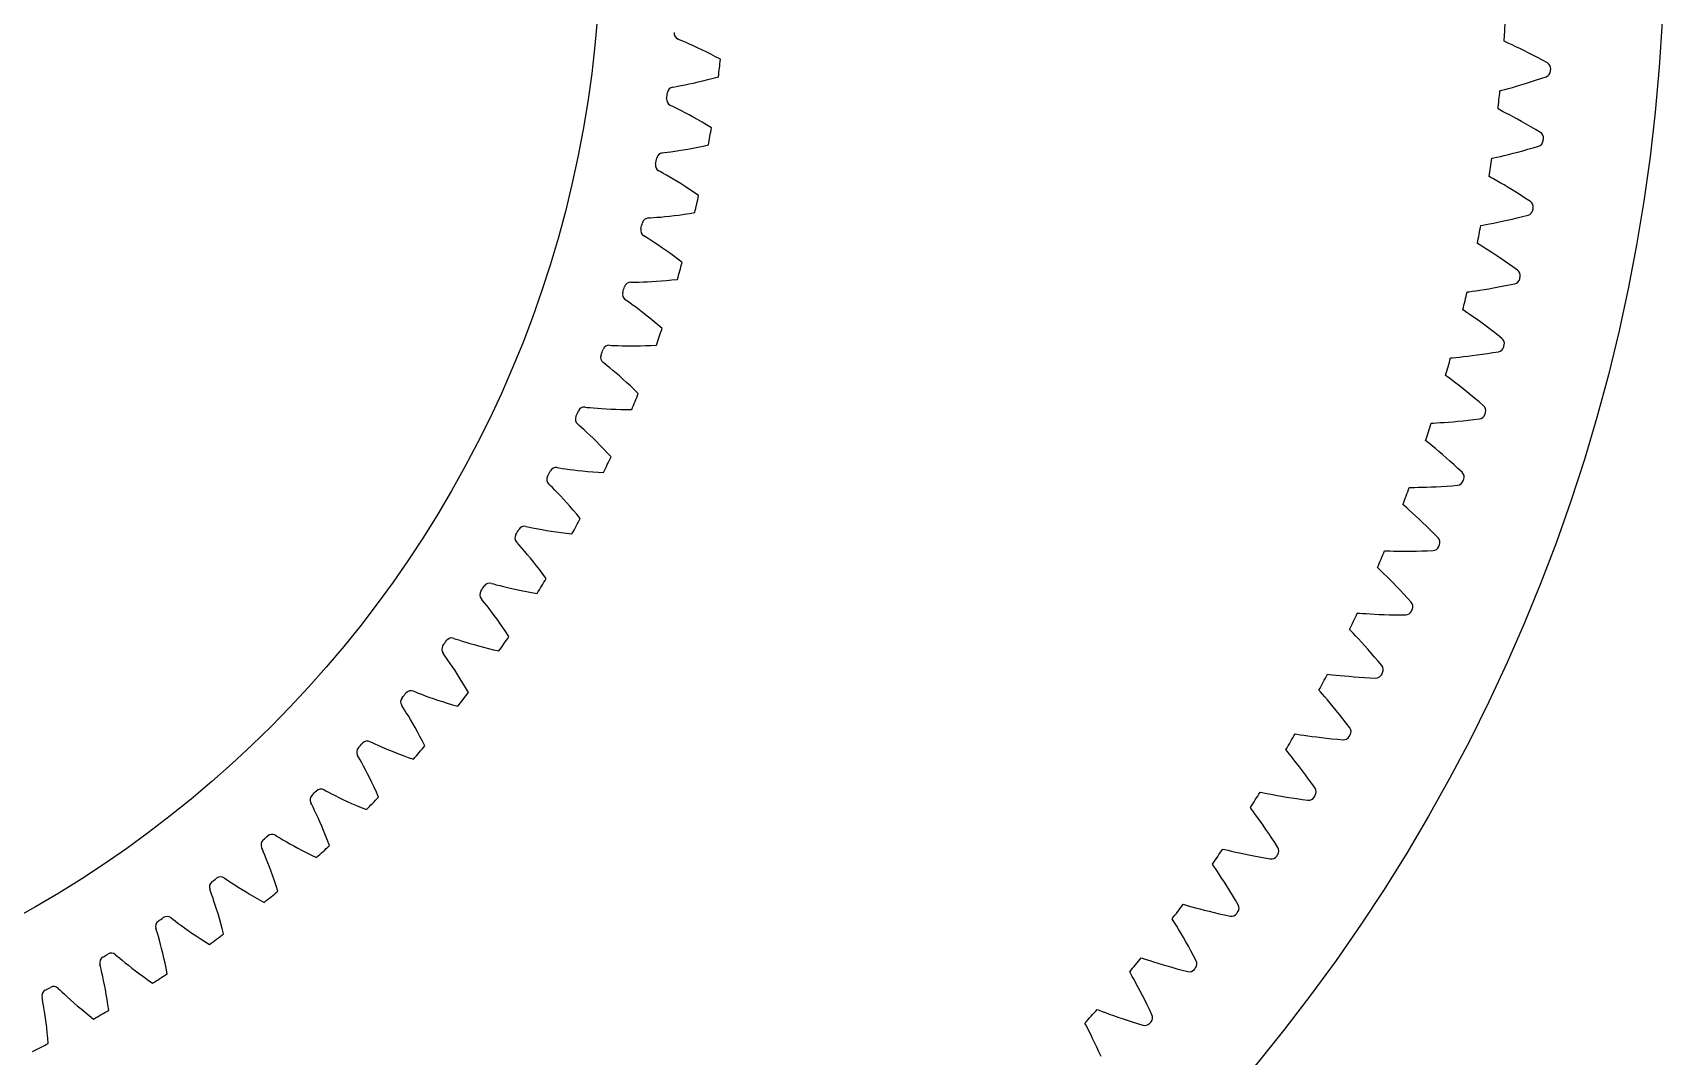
# Model space of a CAD drawing. Header units: millimetres. Extents: x -82 to 82, y -82 to 82.
# Drawn here: x 6.8 to 82.4, y -52.2 to -4.7 of the extents above; entities that cross this region are included whole.
import ezdxf

# ---------------------------------------------------------------- set-up
doc = ezdxf.new("R2010")
doc.units = ezdxf.units.MM

msp = doc.modelspace()

# ---------------------------------------------------------------- linework, layer by layer
at = {"layer": 'journal'}
msp.add_circle((-19, 0), 52.15, dxfattribs=at)
at = {"layer": 'outer'}
msp.add_circle((0, 0), 82.428227, dxfattribs=at)
at = {"layer": 'output_ring'}
for p, q in [((75.091397, -5.183067), (75.002131, -5.142576)), ((75.221854, -5.242962), (75.091397, -5.183067)), ((75.374195, -5.313979), (75.221854, -5.242962)), ((75.542687, -5.393862), (75.374195, -5.313979)), ((75.72425, -5.481504), (75.542687, -5.393862)), ((75.916905, -5.576256), (75.72425, -5.481504)), ((76.119251, -5.677708), (75.916905, -5.576256)), ((76.33023, -5.785583), (76.119251, -5.677708)), ((76.549011, -5.89969), (76.33023, -5.785583)), ((76.774918, -6.019894), (76.549011, -5.89969)), ((77.007437, -6.145461), (76.774918, -6.019894)), ((76.703695, -6.868065), (76.953898, -6.783033)), ((74.809425, -7.437452), (74.904194, -7.412414)), ((74.904194, -7.412414), (75.042812, -7.375114)), ((75.042812, -7.375114), (75.204863, -7.330498)), ((75.204863, -7.330498), (75.384317, -7.279832)), ((75.384317, -7.279832), (75.577954, -7.223697)), ((75.577954, -7.223697), (75.783713, -7.162401)), ((75.783713, -7.162401), (76.000144, -7.096115)), ((76.000144, -7.096115), (76.226159, -7.024935)), ((76.226159, -7.024935), (76.460906, -6.948912)), ((76.460906, -6.948912), (76.703695, -6.868065)), ((74.808485, -8.323022), (74.720993, -8.278828)), ((74.936319, -8.388328), (74.808485, -8.323022)), ((75.085552, -8.465661), (74.936319, -8.388328)), ((75.250551, -8.55253), (75.085552, -8.465661)), ((75.428285, -8.647698), (75.250551, -8.55253)), ((75.616804, -8.750435), (75.428285, -8.647698)), ((75.814723, -8.860271), (75.616804, -8.750435)), ((76.021, -8.976886), (75.814723, -8.860271)), ((76.234811, -9.100054), (76.021, -8.976886)), ((76.455486, -9.229613), (76.234811, -9.100054)), ((76.682543, -9.364807), (76.455486, -9.229613)), ((74.432357, -10.563622), (74.52809, -10.542574)), ((74.52809, -10.542574), (74.668149, -10.511112)), ((74.668149, -10.511112), (74.831926, -10.473321)), ((74.831926, -10.473321), (75.013345, -10.430214)), ((75.013345, -10.430214), (75.209162, -10.382237)), ((75.209162, -10.382237), (75.417308, -10.329611)), ((75.417308, -10.329611), (75.636324, -10.272446)), ((75.636324, -10.272446), (75.865122, -10.210793)), ((75.865122, -10.210793), (76.102846, -10.144667)), ((76.102846, -10.144667), (76.348808, -10.074058)), ((76.348808, -10.074058), (76.602353, -9.999578)), ((74.394333, -11.448376), (74.308769, -11.400557)), ((74.519321, -11.518977), (74.394333, -11.448376)), ((74.665185, -11.602492), (74.519321, -11.518977)), ((74.826401, -11.696194), (74.665185, -11.602492)), ((74.999994, -11.798721), (74.826401, -11.696194)), ((75.184045, -11.909262), (74.999994, -11.798721)), ((75.377191, -12.02729), (75.184045, -11.909262)), ((75.578404, -12.152441), (75.377191, -12.02729)), ((75.78687, -12.284455), (75.578404, -12.152441)), ((76.001926, -12.423141), (75.78687, -12.284455)), ((76.223122, -12.567724), (76.001926, -12.423141)), ((74.162493, -13.628669), (74.327709, -13.59777)), ((74.327709, -13.59777), (74.510773, -13.562298)), ((74.510773, -13.562298), (74.708428, -13.522563)), ((74.708428, -13.522563), (74.918595, -13.478699)), ((74.918595, -13.478699), (75.139813, -13.430756)), ((75.139813, -13.430756), (75.370991, -13.378738)), ((75.370991, -13.378738), (75.611276, -13.322625)), ((75.611276, -13.322625), (75.859979, -13.262378)), ((75.859979, -13.262378), (76.116421, -13.19858)), ((73.924708, -13.671259), (74.021239, -13.654239)), ((74.021239, -13.654239), (74.162493, -13.628669)), ((73.849669, -14.553645), (73.766182, -14.502285)), ((73.97159, -14.629418), (73.849669, -14.553645)), ((74.113829, -14.718968), (73.97159, -14.629418)), ((74.27098, -14.819339), (74.113829, -14.718968)), ((74.440127, -14.929045), (74.27098, -14.819339)), ((74.619388, -15.047197), (74.440127, -14.929045)), ((74.807422, -15.173209), (74.619388, -15.047197)), ((75.003217, -15.306676), (74.807422, -15.173209)), ((75.205972, -15.447304), (75.003217, -15.306676)), ((75.415032, -15.594874), (75.205972, -15.447304)), ((75.62998, -15.748593), (75.415032, -15.594874)), ((74.07663, -16.639166), (74.288449, -16.604141)), ((74.288449, -16.604141), (74.511481, -16.565503)), ((74.511481, -16.565503), (74.744635, -16.523212)), ((74.744635, -16.523212), (74.987059, -16.47721)), ((74.987059, -16.47721), (75.238067, -16.427431)), ((75.238067, -16.427431), (75.496954, -16.374428)), ((73.287371, -16.754912), (73.38453, -16.74195)), ((73.38453, -16.74195), (73.52673, -16.722317)), ((73.52673, -16.722317), (73.693095, -16.698363)), ((73.693095, -16.698363), (73.877485, -16.670589)), ((73.877485, -16.670589), (74.07663, -16.639166)), ((73.175447, -17.633382), (73.094183, -17.578571)), ((73.294088, -17.714195), (73.175447, -17.633382)), ((73.432452, -17.809622), (73.294088, -17.714195)), ((73.585262, -17.916486), (73.432452, -17.809622)), ((73.749667, -18.033179), (73.585262, -17.916486)), ((73.923822, -18.158734), (73.749667, -18.033179)), ((74.106415, -18.29251), (73.923822, -18.158734)), ((74.29645, -18.434058), (74.106415, -18.29251)), ((74.493138, -18.583053), (74.29645, -18.434058)), ((74.695835, -18.739248), (74.493138, -18.583053)), ((74.904157, -18.901834), (74.695835, -18.739248)), ((73.75243, -19.67119), (73.987151, -19.638699)), ((73.987151, -19.638699), (74.231288, -19.602889)), ((74.231288, -19.602889), (74.484161, -19.563664)), ((74.484161, -19.563664), (74.745041, -19.521549)), ((72.521462, -19.809172), (72.619079, -19.80029)), ((72.619079, -19.80029), (72.761977, -19.786629)), ((72.761977, -19.786629), (72.929199, -19.769663)), ((72.929199, -19.769663), (73.11459, -19.749634)), ((73.11459, -19.749634), (73.314876, -19.726578)), ((73.314876, -19.726578), (73.527976, -19.700453)), ((73.527976, -19.700453), (73.75243, -19.67119)), ((72.37285, -20.682184), (72.293953, -20.624018)), ((72.488003, -20.767894), (72.37285, -20.682184)), ((72.622249, -20.869032), (72.488003, -20.767894)), ((72.770451, -20.982201), (72.622249, -20.869032)), ((72.929825, -21.105677), (72.770451, -20.982201)), ((73.09857, -21.238414), (72.929825, -21.105677)), ((73.275401, -21.379719), (73.09857, -21.238414)), ((73.459341, -21.529101), (73.275401, -21.379719)), ((73.649617, -21.686201), (73.459341, -21.529101)), ((73.845595, -21.850748), (73.649617, -21.686201)), ((74.046926, -22.021915), (73.845595, -21.850748)), ((73.345291, -22.694178), (73.599584, -22.665576)), ((73.599584, -22.665576), (73.861999, -22.634423)), ((71.628327, -22.82868), (71.72623, -22.823893)), ((71.72623, -22.823893), (71.869574, -22.816228)), ((71.869574, -22.816228), (72.03736, -22.806279)), ((72.03736, -22.806279), (72.223427, -22.794031)), ((72.223427, -22.794031), (72.424503, -22.779382)), ((72.424503, -22.779382), (72.63851, -22.762205)), ((72.63851, -22.762205), (72.863993, -22.742366)), ((72.863993, -22.742366), (73.099868, -22.719733)), ((73.099868, -22.719733), (73.345291, -22.694178)), ((71.443287, -23.694703), (71.366895, -23.633284)), ((71.554749, -23.78516), (71.443287, -23.694703)), ((71.684643, -23.89183), (71.554749, -23.78516)), ((71.827975, -24.011106), (71.684643, -23.89183)), ((71.982039, -24.141147), (71.827975, -24.011106)), ((72.145078, -24.280834), (71.982039, -24.141147)), ((72.315836, -24.42942), (72.145078, -24.280834)), ((72.49336, -24.586374), (72.315836, -24.42942)), ((72.67689, -24.751305), (72.49336, -24.586374)), ((72.865806, -24.923914), (72.67689, -24.751305)), ((73.059792, -25.103361), (72.865806, -24.923914)), ((70.609531, -25.808138), (70.707548, -25.807455)), ((70.707548, -25.807455), (70.851088, -25.8058)), ((70.851088, -25.8058), (71.019143, -25.802886)), ((71.019143, -25.802886), (71.20556, -25.79844)), ((71.20556, -25.79844), (71.407073, -25.792224)), ((71.407073, -25.792224), (71.621612, -25.784024)), ((71.621612, -25.784024), (71.847728, -25.773644)), ((71.847728, -25.773644), (72.084343, -25.760909)), ((72.084343, -25.760909), (72.330621, -25.745653)), ((72.330621, -25.745653), (72.585889, -25.727726)), ((72.585889, -25.727726), (72.849378, -25.707588)), ((70.388387, -26.665653), (70.314635, -26.601089)), ((70.495965, -26.760698), (70.388387, -26.665653)), ((70.621277, -26.872715), (70.495965, -26.760698)), ((70.759489, -26.997888), (70.621277, -26.872715)), ((70.907972, -27.134266), (70.759489, -26.997888)), ((71.065018, -27.280658), (70.907972, -27.134266)), ((71.229405, -27.436264), (71.065018, -27.280658)), ((71.4002, -27.600515), (71.229405, -27.436264)), ((71.576663, -27.772986), (71.4002, -27.600515)), ((71.758185, -27.953354), (71.576663, -27.772986)), ((71.944487, -28.140768), (71.758185, -27.953354)), ((69.466861, -28.74232), (69.564822, -28.745742)), ((69.564822, -28.745742), (69.708305, -28.750099)), ((69.708305, -28.750099), (69.876335, -28.754225)), ((69.876335, -28.754225), (70.062774, -28.75759)), ((70.062774, -28.75759), (70.264371, -28.759818)), ((70.264371, -28.759818), (70.479064, -28.760609)), ((70.479064, -28.760609), (70.705417, -28.759707)), ((70.705417, -28.759707), (70.942358, -28.756891)), ((70.942358, -28.756891), (71.189059, -28.751962)), ((71.189059, -28.751962), (71.444853, -28.74474)), ((71.444853, -28.74474), (71.708955, -28.735654)), ((69.210003, -29.589822), (69.139019, -29.522227)), ((69.313506, -29.689289), (69.210003, -29.589822)), ((69.434018, -29.806455), (69.313506, -29.689289)), ((69.566867, -29.937306), (69.434018, -29.806455)), ((69.709509, -30.079783), (69.566867, -29.937306)), ((69.860287, -30.232623), (69.709509, -30.079783)), ((70.018013, -30.394976), (69.860287, -30.232623)), ((70.18178, -30.566234), (70.018013, -30.394976)), ((70.350866, -30.745944), (70.18178, -30.566234)), ((70.524676, -30.933755), (70.350866, -30.745944)), ((70.702966, -31.128806), (70.524676, -30.933755)), ((68.202324, -31.626079), (68.300055, -31.6336)), ((68.300055, -31.6336), (68.44323, -31.643962)), ((68.44323, -31.643962), (68.610939, -31.65512)), ((68.610939, -31.65512), (68.797074, -31.666289)), ((68.797074, -31.666289), (68.998401, -31.676957)), ((68.998401, -31.676957), (69.212873, -31.686737)), ((69.212873, -31.686737), (69.439065, -31.695315)), ((69.439065, -31.695315), (69.675916, -31.702424)), ((69.675916, -31.702424), (69.922607, -31.70783)), ((69.922607, -31.70783), (70.178479, -31.711326)), ((70.178479, -31.711326), (70.44273, -31.713307)), ((67.910201, -32.462081), (67.84211, -32.391572)), ((68.009448, -32.565795), (67.910201, -32.462081)), ((68.124948, -32.687904), (68.009448, -32.565795)), ((68.252201, -32.824204), (68.124948, -32.687904)), ((68.388751, -32.972529), (68.252201, -32.824204)), ((68.532997, -33.131549), (68.388751, -32.972529)), ((68.683786, -33.300364), (68.532997, -33.131549)), ((68.840238, -33.478331), (68.683786, -33.300364)), ((69.00165, -33.664963), (68.840238, -33.478331)), ((69.167443, -33.859888), (69.00165, -33.664963)), ((69.337409, -34.062234), (69.167443, -33.859888)), ((66.818136, -34.454354), (66.915466, -34.465961)), ((66.915466, -34.465961), (67.058082, -34.482309)), ((67.058082, -34.482309), (67.225177, -34.500481)), ((67.225177, -34.500481), (67.410681, -34.519435)), ((67.410681, -34.519435), (67.611384, -34.538524)), ((67.611384, -34.538524), (67.825259, -34.557277)), ((67.825259, -34.557277), (68.050893, -34.575319)), ((68.050893, -34.575319), (68.287239, -34.59234)), ((68.287239, -34.59234), (68.533487, -34.608072)), ((68.533487, -34.608072), (68.788988, -34.622279)), ((68.788988, -34.622279), (69.052924, -34.635324)), ((66.491261, -35.277391), (66.426182, -35.204092)), ((66.586078, -35.385169), (66.491261, -35.277391)), ((66.696363, -35.512008), (66.586078, -35.385169)), ((66.817797, -35.653517), (66.696363, -35.512008)), ((66.948016, -35.80743), (66.817797, -35.653517)), ((67.085476, -35.972351), (66.948016, -35.80743)), ((67.229064, -36.147333), (67.085476, -35.972351)), ((67.377926, -36.331694), (67.229064, -36.147333)), ((67.531382, -36.524922), (67.377926, -36.331694)), ((67.688866, -36.726619), (67.531382, -36.524922)), ((67.85021, -36.935904), (67.688866, -36.726619)), ((65.316726, -37.222185), (65.413486, -37.237858)), ((65.413486, -37.237858), (65.555291, -37.260164)), ((65.555291, -37.260164), (65.721479, -37.285317)), ((65.721479, -37.285317), (65.906026, -37.312022)), ((65.906026, -37.312022), (66.105754, -37.339499)), ((66.105754, -37.339499), (66.318656, -37.367192)), ((66.318656, -37.367192), (66.543336, -37.394667)), ((66.543336, -37.394667), (66.778762, -37.421569)), ((66.778762, -37.421569), (67.024136, -37.447599)), ((67.024136, -37.447599), (67.278818, -37.472493)), ((67.278818, -37.472493), (67.541976, -37.49658)), ((64.955674, -38.030811), (64.893721, -37.954852)), ((65.045894, -38.142466), (64.955674, -38.030811)), ((65.150771, -38.273812), (65.045894, -38.142466)), ((65.266172, -38.420282), (65.150771, -38.273812)), ((65.389832, -38.579513), (65.266172, -38.420282)), ((65.520265, -38.750045), (65.389832, -38.579513)), ((65.656399, -38.930886), (65.520265, -38.750045)), ((65.797411, -39.12132), (65.656399, -38.930886)), ((65.94264, -39.320805), (65.797411, -39.12132)), ((63.700729, -39.924715), (63.796747, -39.944426)), ((63.796747, -39.944426), (63.937494, -39.972651)), ((63.937494, -39.972651), (64.102483, -40.004741)), ((64.102483, -40.004741), (64.28575, -40.039151)), ((64.28575, -40.039151), (64.484152, -40.074968)), ((66.09154, -39.528919), (65.94264, -39.320805)), ((66.243978, -39.744777), (66.09154, -39.528919)), ((63.306131, -40.717513), (63.247414, -40.639026)), ((63.391597, -40.832848), (63.306131, -40.717513)), ((64.484152, -40.074968), (64.695708, -40.111551)), ((64.695708, -40.111551), (64.91904, -40.148411)), ((64.91904, -40.148411), (65.153133, -40.185149)), ((65.153133, -40.185149), (65.397201, -40.221431)), ((65.397201, -40.221431), (65.650618, -40.256968)), ((65.650618, -40.256968), (65.912536, -40.292053)), ((63.490882, -40.96847), (63.391597, -40.832848)), ((63.600048, -41.119644), (63.490882, -40.96847)), ((63.716932, -41.283914), (63.600048, -41.119644)), ((63.840109, -41.459759), (63.716932, -41.283914)), ((63.968551, -41.646142), (63.840109, -41.459759)), ((64.101465, -41.842314), (63.968551, -41.646142)), ((64.238213, -42.047705), (64.101465, -41.842314)), ((64.378267, -42.261872), (64.238213, -42.047705)), ((64.521533, -42.483924), (64.378267, -42.261872)), ((61.972979, -42.557204), (62.068088, -42.580919)), ((62.068088, -42.580919), (62.207529, -42.615012)), ((62.207529, -42.615012), (62.37103, -42.653983)), ((62.37103, -42.653983), (62.552695, -42.696038)), ((62.552695, -42.696038), (62.749423, -42.740131)), ((62.749423, -42.740131), (62.959261, -42.785542)), ((62.959261, -42.785542), (63.180854, -42.831721)), ((63.180854, -42.831721), (63.413204, -42.87823)), ((63.413204, -42.87823), (63.655538, -42.9247)), ((63.655538, -42.9247), (63.907245, -42.970818)), ((63.907245, -42.970818), (64.167464, -43.016841)), ((61.545529, -43.332783), (61.490149, -43.251906)), ((61.626089, -43.451595), (61.545529, -43.332783)), ((61.719608, -43.591256), (61.626089, -43.451595)), ((61.822348, -43.746869), (61.719608, -43.591256)), ((61.93225, -43.915889), (61.822348, -43.746869)), ((62.047956, -44.096738), (61.93225, -43.915889)), ((62.16848, -44.288336), (62.047956, -44.096738)), ((62.293063, -44.489901), (62.16848, -44.288336)), ((62.42109, -44.700839), (62.293063, -44.489901)), ((60.136508, -45.115033), (60.23054, -45.14271)), ((60.23054, -45.14271), (60.368431, -45.182613)), ((60.368431, -45.182613), (60.530156, -45.228396)), ((60.530156, -45.228396), (60.709901, -45.278021)), ((60.709901, -45.278021), (60.90461, -45.330314)), ((60.90461, -45.330314), (61.112363, -45.384472)), ((62.552053, -44.920683), (62.42109, -44.700839)), ((62.685894, -45.14854), (62.552053, -44.920683)), ((59.676954, -45.872032), (59.62501, -45.788907)), ((59.752469, -45.994113), (59.676954, -45.872032)), ((59.840057, -46.137568), (59.752469, -45.994113)), ((61.112363, -45.384472), (61.331828, -45.43989)), ((61.331828, -45.43989), (61.562026, -45.496087)), ((61.562026, -45.496087), (61.802202, -45.552665)), ((61.802202, -45.552665), (62.051756, -45.609283)), ((62.051756, -45.609283), (62.30982, -45.666162)), ((59.936191, -46.297347), (59.840057, -46.137568)), ((60.038918, -46.470821), (59.936191, -46.297347)), ((60.14695, -46.656356), (60.038918, -46.470821)), ((60.259345, -46.852834), (60.14695, -46.656356)), ((60.375377, -47.059439), (60.259345, -46.852834)), ((58.194536, -47.593715), (58.287327, -47.625305)), ((58.287327, -47.625305), (58.423426, -47.670947)), ((60.494459, -47.275553), (60.375377, -47.059439)), ((60.616101, -47.500688), (60.494459, -47.275553)), ((60.740283, -47.73395), (60.616101, -47.500688)), ((57.703686, -48.330806), (57.655269, -48.245578)), ((57.774022, -48.455942), (57.703686, -48.330806)), ((58.423426, -47.670947), (58.583092, -47.723463)), ((58.583092, -47.723463), (58.760602, -47.780571)), ((58.760602, -47.780571), (58.95295, -47.840972)), ((58.95295, -47.840972), (59.158252, -47.903782)), ((59.158252, -47.903782), (59.375204, -47.968342)), ((59.375204, -47.968342), (59.602847, -48.03413)), ((59.602847, -48.03413), (59.840443, -48.100715)), ((59.840443, -48.100715), (60.087407, -48.167734)), ((60.087407, -48.167734), (60.342863, -48.23537)), ((57.855526, -48.602939), (57.774022, -48.455942)), ((57.944885, -48.766603), (57.855526, -48.602939)), ((58.040258, -48.944227), (57.944885, -48.766603)), ((58.140425, -49.134123), (58.040258, -48.944227)), ((58.244494, -49.335135), (58.140425, -49.134123)), ((58.351773, -49.546418), (58.244494, -49.335135)), ((58.4617, -49.767329), (58.351773, -49.546418)), ((58.573808, -49.997361), (58.4617, -49.767329)), ((55.629186, -50.704791), (55.58438, -50.617611)), ((56.150472, -49.988902), (56.241858, -50.02435)), ((56.241858, -50.02435), (56.375927, -50.075651)), ((56.375927, -50.075651), (56.533254, -50.134807)), ((56.533254, -50.134807), (56.708216, -50.199298)), ((56.708216, -50.199298), (56.897866, -50.267701)), ((56.897866, -50.267701), (57.100358, -50.339053)), ((57.100358, -50.339053), (57.314416, -50.412641)), ((57.314416, -50.412641), (57.539104, -50.487904)), ((57.539104, -50.487904), (57.773704, -50.564381)), ((57.773704, -50.564381), (58.017645, -50.641682)), ((58.017645, -50.641682), (58.270045, -50.719956)), ((58.688114, -50.235618), (58.573808, -49.997361)), ((55.69422, -50.832763), (55.629186, -50.704791)), ((55.769497, -50.983044), (55.69422, -50.832763)), ((55.851924, -51.150307), (55.769497, -50.983044)), ((55.939775, -51.331768), (55.851924, -51.150307)), ((56.031903, -51.525693), (55.939775, -51.331768)), ((56.127463, -51.730886), (56.031903, -51.525693)), ((56.2258, -51.946476), (56.127463, -51.730886)), ((56.32638, -52.171796), (56.2258, -51.946476))]:
    msp.add_line(p, q, dxfattribs=at)
for centre, radius, start, end in [((0, 0), 75.178227, 356.077612, 356.722388), ((76.853826, -6.500216), 0.3, 289.48585, 355.165489), ((76.861601, -6.407629), 0.3, 355.234511, 60.91415), ((0, 0), 77.428227, 355.165489, 355.234511), ((0, 0), 75.178227, 353.677612, 354.322388), ((76.514211, -9.712819), 0.3, 287.08585, 352.765489), ((76.525857, -9.620638), 0.3, 352.834511, 58.51415), ((0, 0), 77.428227, 352.765489, 352.834511), ((0, 0), 75.178227, 351.277612, 351.922388), ((76.05586, -12.816769), 0.3, 350.434511, 56.11415), ((76.040365, -12.908381), 0.3, 284.68585, 350.365489), ((0, 0), 77.428227, 350.365489, 350.434511), ((0, 0), 75.178227, 348.877612, 349.522388), ((75.452435, -15.990416), 0.3, 348.034511, 53.71415), ((75.433118, -16.081299), 0.3, 282.28585, 347.965489), ((0, 0), 77.428227, 347.965489, 348.034511), ((0, 0), 75.178227, 346.477612, 347.122388), ((74.693535, -19.226004), 0.3, 279.88585, 345.565489), ((74.716642, -19.13601), 0.3, 345.634511, 51.31415), ((0, 0), 77.428227, 345.565489, 345.634511), ((0, 0), 75.178227, 344.077612, 344.722388), ((73.822915, -22.33698), 0.3, 277.48585, 343.165489), ((73.849769, -22.248032), 0.3, 343.234511, 48.91415), ((0, 0), 77.428227, 343.165489, 343.234511), ((0, 0), 75.178227, 341.677612, 342.322388), ((72.822784, -25.408769), 0.3, 275.08585, 340.765489), ((72.85334, -25.321024), 0.3, 340.834511, 46.51415), ((0, 0), 77.428227, 340.765489, 340.834511), ((0, 0), 75.178227, 339.277612, 339.922388), ((71.694897, -28.435983), 0.3, 272.68585, 338.365489), ((71.729101, -28.349595), 0.3, 338.434511, 44.11415), ((0, 0), 77.428227, 338.365489, 338.434511), ((0, 0), 75.178227, 336.877612, 337.522388), ((0, 0), 75.178227, 334.477612, 335.122388), ((70.441233, -31.413311), 0.3, 270.28585, 335.965489), ((70.479024, -31.32843), 0.3, 336.034511, 41.71415), ((0, 0), 77.428227, 335.965489, 336.034511), ((0, 0), 75.178227, 332.077612, 332.722388), ((69.063991, -34.335528), 0.3, 267.88585, 333.565489), ((0, 0), 77.428227, 333.565489, 333.634511), ((69.105304, -34.252305), 0.3, 333.634511, 39.31415), ((67.610349, -37.11609), 0.3, 331.234511, 36.91415), ((0, 0), 75.178227, 329.677612, 330.322388), ((67.565588, -37.19751), 0.3, 265.48585, 331.165489), ((0, 0), 77.428227, 331.165489, 331.234511), ((0, 0), 75.178227, 327.277612, 327.922388), ((65.996783, -39.91476), 0.3, 328.834511, 34.51415), ((65.948651, -39.994235), 0.3, 263.08585, 328.765489), ((0, 0), 77.428227, 328.765489, 328.834511), ((0, 0), 75.178227, 324.877612, 325.522388), ((64.216018, -42.720796), 0.3, 260.68585, 326.365489), ((0, 0), 77.428227, 326.365489, 326.434511), ((64.267435, -42.643407), 0.3, 326.434511, 32.11415), ((0, 0), 75.178227, 322.477612, 323.122388), ((62.425342, -45.297242), 0.3, 324.034511, 29.71415), ((62.370729, -45.37241), 0.3, 258.28585, 323.965489), ((0, 0), 77.428227, 323.965489, 324.034511), ((0, 0), 75.178227, 320.077612, 320.722388), ((60.416019, -47.944426), 0.3, 255.88585, 321.565489), ((0, 0), 77.428227, 321.565489, 321.634511), ((60.473732, -47.871611), 0.3, 321.634511, 27.31415), ((0, 0), 75.178227, 317.677612, 318.322388), ((58.35532, -50.432331), 0.3, 253.48585, 319.165489), ((0, 0), 77.428227, 319.165489, 319.234511), ((58.416032, -50.361996), 0.3, 319.234511, 24.91415)]:
    msp.add_arc(centre, radius, start, end, dxfattribs=at)
at = {"layer": 'thin_ring_external'}
for p, q in [((36.825346, -5.084497), (36.738313, -5.047249)), ((36.95272, -5.137508), (36.825346, -5.084497)), ((37.101399, -5.200928), (36.95272, -5.137508)), ((37.265764, -5.272941), (37.101399, -5.200928)), ((37.44279, -5.352697), (37.265764, -5.272941)), ((37.63053, -5.439728), (37.44279, -5.352697)), ((37.827599, -5.533752), (37.63053, -5.439728)), ((38.032954, -5.634594), (37.827599, -5.533752)), ((38.245769, -5.742143), (38.032954, -5.634594)), ((38.465371, -5.856331), (38.245769, -5.742143)), ((38.691196, -5.977114), (38.465371, -5.856331)), ((38.35517, -6.852004), (38.601942, -6.783527)), ((36.492982, -7.263827), (36.586054, -7.246514)), ((36.586054, -7.246514), (36.721938, -7.222641)), ((36.721938, -7.222641), (36.880887, -7.193269)), ((36.880887, -7.193269), (37.057022, -7.158942)), ((37.057022, -7.158942), (37.247204, -7.119829)), ((37.247204, -7.119829), (37.449432, -7.075959)), ((37.449432, -7.075959), (37.662292, -7.027306)), ((37.662292, -7.027306), (37.884729, -6.973812)), ((37.884729, -6.973812), (38.115912, -6.915404)), ((38.115912, -6.915404), (38.35517, -6.852004)), ((36.460483, -8.15207), (36.375633, -8.110084)), ((36.584743, -8.212016), (36.460483, -8.15207)), ((36.729703, -8.283531), (36.584743, -8.212016)), ((36.889851, -8.364489), (36.729703, -8.283531)), ((37.062215, -8.453876), (36.889851, -8.364489)), ((37.244875, -8.551117), (37.062215, -8.453876)), ((37.436465, -8.655854), (37.244875, -8.551117)), ((37.635953, -8.767856), (37.436465, -8.655854)), ((37.84252, -8.886965), (37.635953, -8.767856)), ((38.055499, -9.013076), (37.84252, -8.886965)), ((38.274327, -9.146117), (38.055499, -9.013076)), ((36.008569, -10.309782), (36.102453, -10.297621)), ((36.102453, -10.297621), (36.239446, -10.28127)), ((36.239446, -10.28127), (36.399772, -10.260699)), ((36.399772, -10.260699), (36.57753, -10.236127)), ((36.57753, -10.236127), (36.769579, -10.20755)), ((36.769579, -10.20755), (36.973915, -10.174887)), ((36.973915, -10.174887), (37.189133, -10.138034)), ((37.189133, -10.138034), (37.414179, -10.096875)), ((37.414179, -10.096875), (37.648229, -10.051291)), ((37.648229, -10.051291), (37.890615, -10.001167)), ((37.890615, -10.001167), (38.140785, -9.946389)), ((35.927188, -11.194885), (35.84478, -11.148288)), ((36.047957, -11.261586), (35.927188, -11.194885)), ((36.188757, -11.340977), (36.047957, -11.261586)), ((36.344203, -11.430634), (36.188757, -11.340977)), ((36.51138, -11.529381), (36.344203, -11.430634)), ((36.688406, -11.636536), (36.51138, -11.529381)), ((36.873936, -11.751669), (36.688406, -11.636536)), ((37.066951, -11.87449), (36.873936, -11.751669)), ((37.266643, -12.004798), (37.066951, -11.87449)), ((37.472351, -12.14245), (37.266643, -12.004798)), ((37.683518, -12.287343), (37.472351, -12.14245)), ((35.357096, -13.324425), (35.451508, -13.317455)), ((35.451508, -13.317455), (35.589194, -13.308675)), ((35.589194, -13.308675), (35.750409, -13.296968)), ((35.750409, -13.296968), (35.929251, -13.282226)), ((35.929251, -13.282226), (36.122582, -13.264271)), ((36.122582, -13.264271), (36.328408, -13.242914)), ((36.328408, -13.242914), (36.545329, -13.217973)), ((36.545329, -13.217973), (36.772301, -13.189273)), ((36.772301, -13.189273), (37.008506, -13.156652)), ((37.008506, -13.156652), (37.253286, -13.119957)), ((37.253286, -13.119957), (37.506094, -13.079043)), ((35.22708, -14.203701), (35.147365, -14.152636)), ((35.343992, -14.276954), (35.22708, -14.203701)), ((35.480205, -14.363981), (35.343992, -14.276954)), ((35.630475, -14.462065), (35.480205, -14.363981)), ((35.791959, -14.569871), (35.630475, -14.462065)), ((35.962813, -14.686616), (35.791959, -14.569871)), ((36.141719, -14.811794), (35.962813, -14.686616)), ((36.327675, -14.945061), (36.141719, -14.811794)), ((36.519885, -15.086172), (36.327675, -14.945061)), ((36.717698, -15.234947), (36.519885, -15.086172)), ((36.920563, -15.391253), (36.717698, -15.234947)), ((34.540543, -16.298603), (34.635196, -16.296844)), ((34.635196, -16.296844), (34.773156, -16.295663)), ((34.773156, -16.295663), (34.934772, -16.292854)), ((34.934772, -16.292854), (35.114154, -16.287986)), ((35.114154, -16.287986), (35.308181, -16.280709)), ((35.308181, -16.280709), (35.51487, -16.270723)), ((35.51487, -16.270723), (35.732836, -16.25777)), ((35.732836, -16.25777), (35.961044, -16.241617)), ((35.961044, -16.241617), (36.198688, -16.222057)), ((36.198688, -16.222057), (36.445117, -16.198902)), ((36.445117, -16.198902), (36.699795, -16.171977)), ((34.362287, -17.169382), (34.285506, -17.114003)), ((34.474986, -17.248963), (34.362287, -17.169382)), ((34.606198, -17.343362), (34.474986, -17.248963)), ((34.750837, -17.449575), (34.606198, -17.343362)), ((34.906137, -17.566113), (34.750837, -17.449575)), ((35.0703, -17.692093), (34.906137, -17.566113)), ((35.242039, -17.826937), (35.0703, -17.692093)), ((35.420371, -17.970245), (35.242039, -17.826937)), ((35.604516, -18.12173), (35.420371, -17.970245)), ((35.793832, -18.281176), (35.604516, -18.12173)), ((35.987779, -18.44842), (35.793832, -18.281176)), ((33.561389, -19.223282), (33.655995, -19.226741)), ((33.655995, -19.226741), (33.79381, -19.233161)), ((33.79381, -19.233161), (33.955336, -19.239259)), ((33.955336, -19.239259), (34.134714, -19.244281)), ((34.134714, -19.244281), (34.328847, -19.247703)), ((34.328847, -19.247703), (34.535773, -19.249119)), ((34.535773, -19.249119), (34.754121, -19.248192)), ((34.754121, -19.248192), (34.982872, -19.244635)), ((34.982872, -19.244635), (35.221233, -19.238197)), ((35.221233, -19.238197), (35.468564, -19.228652)), ((35.468564, -19.228652), (35.724338, -19.215797)), ((33.335435, -20.082919), (33.261821, -20.023394)), ((33.443579, -20.168588), (33.335435, -20.082919)), ((33.569391, -20.270071), (33.443579, -20.168588)), ((33.707959, -20.384092), (33.569391, -20.270071)), ((33.856604, -20.509008), (33.707959, -20.384092)), ((34.013578, -20.643839), (33.856604, -20.509008)), ((34.177627, -20.787939), (34.013578, -20.643839)), ((34.347794, -20.940854), (34.177627, -20.787939)), ((34.523314, -21.102253), (34.347794, -20.940854)), ((34.70356, -21.271886), (34.523314, -21.102253)), ((34.887998, -21.44956), (34.70356, -21.271886)), ((32.422608, -22.089581), (32.51688, -22.098246)), ((32.51688, -22.098246), (32.654132, -22.112248)), ((32.654132, -22.112248), (32.815076, -22.127235)), ((32.815076, -22.127235), (32.993905, -22.142131)), ((32.993905, -22.142131), (33.187555, -22.156242)), ((33.187555, -22.156242), (33.394089, -22.169055)), ((33.394089, -22.169055), (33.612157, -22.180158)), ((33.612157, -22.180158), (33.840756, -22.189208)), ((33.840756, -22.189208), (34.079109, -22.19591)), ((34.079109, -22.19591), (34.326591, -22.200005)), ((34.326591, -22.200005), (34.582685, -22.201259)), ((32.149641, -22.935465), (32.079418, -22.871976)), ((32.252902, -23.026962), (32.149641, -22.935465)), ((32.372932, -23.135222), (32.252902, -23.026962)), ((32.505009, -23.256702), (32.372932, -23.135222)), ((32.646546, -23.389617), (32.505009, -23.256702)), ((32.795854, -23.532891), (32.646546, -23.389617)), ((32.951717, -23.685809), (32.795854, -23.532891)), ((33.113201, -23.847866), (32.951717, -23.685809)), ((33.279564, -24.018689), (33.113201, -23.847866)), ((33.450191, -24.197994), (33.279564, -24.018689)), ((31.127658, -24.888795), (31.221309, -24.90264)), ((31.221309, -24.90264), (31.357582, -24.924182)), ((31.357582, -24.924182), (31.517456, -24.948012)), ((31.517456, -24.948012), (31.695193, -24.972736)), ((33.624562, -24.385558), (33.450191, -24.197994)), ((30.808508, -25.718357), (30.741889, -25.651096)), ((31.695193, -24.972736), (31.887771, -24.997494)), ((31.887771, -24.997494), (32.093285, -25.021665)), ((32.093285, -25.021665), (32.310411, -25.044764)), ((32.310411, -25.044764), (32.538165, -25.066393)), ((32.538165, -25.066393), (32.775787, -25.086215)), ((32.775787, -25.086215), (33.022667, -25.103937)), ((33.022667, -25.103937), (33.278302, -25.119297)), ((30.906571, -25.815403), (30.808508, -25.718357)), ((31.020456, -25.930111), (30.906571, -25.815403)), ((31.14564, -26.058683), (31.020456, -25.930111)), ((31.27964, -26.199193), (31.14564, -26.058683)), ((31.420829, -26.350475), (31.27964, -26.199193)), ((31.568031, -26.511747), (31.420829, -26.350475)), ((31.720343, -26.682453), (31.568031, -26.511747)), ((31.877043, -26.862181), (31.720343, -26.682453)), ((32.037533, -27.050613), (31.877043, -26.862181)), ((32.201307, -27.247498), (32.037533, -27.050613)), ((29.680472, -27.612422), (29.773218, -27.631405)), ((29.773218, -27.631405), (29.908097, -27.660421)), ((29.908097, -27.660421), (30.066416, -27.693022)), ((30.066416, -27.693022), (30.242521, -27.7275)), ((30.242521, -27.7275), (30.433443, -27.762829)), ((30.433443, -27.762829), (30.637314, -27.798284)), ((30.637314, -27.798284), (30.852837, -27.833309)), ((30.852837, -27.833309), (31.079053, -27.867452)), ((31.079053, -27.867452), (31.315223, -27.900334)), ((31.315223, -27.900334), (31.560751, -27.931629)), ((31.560751, -27.931629), (31.815153, -27.961049)), ((29.316108, -28.423144), (29.253295, -28.352314)), ((29.408676, -28.525444), (29.316108, -28.423144)), ((29.516069, -28.646251), (29.408676, -28.525444)), ((29.63398, -28.781524), (29.516069, -28.646251)), ((29.760037, -28.929203), (29.63398, -28.781524)), ((29.892677, -29.088032), (29.760037, -28.929203)), ((30.030771, -29.257168), (29.892677, -29.088032)), ((30.173448, -29.436006), (30.030771, -29.257168)), ((30.32001, -29.624094), (30.173448, -29.436006)), ((30.469876, -29.821081), (30.32001, -29.624094)), ((30.622555, -30.026689), (30.469876, -29.821081)), ((27.676973, -31.04161), (27.618158, -30.967428)), ((28.085445, -30.252191), (28.177005, -30.276254)), ((28.177005, -30.276254), (28.310081, -30.312657)), ((28.310081, -30.312657), (28.466363, -30.35393)), ((28.466363, -30.35393), (28.640301, -30.398057)), ((28.640301, -30.398057), (28.828987, -30.443849)), ((28.828987, -30.443849), (29.030595, -30.490482)), ((29.030595, -30.490482), (29.243861, -30.537326)), ((29.243861, -30.537326), (29.467854, -30.583879)), ((29.467854, -30.583879), (29.701853, -30.629721)), ((29.701853, -30.629721), (29.945285, -30.674494)), ((29.945285, -30.674494), (30.197679, -30.717883)), ((27.763765, -31.148854), (27.676973, -31.04161)), ((27.86434, -31.275394), (27.763765, -31.148854)), ((27.974621, -31.416957), (27.86434, -31.275394)), ((28.09235, -31.571356), (27.974621, -31.416957)), ((28.21604, -31.737251), (28.09235, -31.571356)), ((28.344607, -31.913737), (28.21604, -31.737251)), ((28.477215, -32.100163), (28.344607, -31.913737)), ((28.613193, -32.296039), (28.477215, -32.100163)), ((28.75198, -32.500982), (28.613193, -32.296039)), ((28.893101, -32.714689), (28.75198, -32.500982)), ((26.347421, -32.800086), (26.437516, -32.829156)), ((26.437516, -32.829156), (26.568385, -32.872834)), ((26.568385, -32.872834), (26.722156, -32.922654)), ((26.722156, -32.922654), (26.893399, -32.976295)), ((26.893399, -32.976295), (27.079276, -33.032413)), ((27.079276, -33.032413), (27.278009, -33.09008)), ((27.278009, -33.09008), (27.488371, -33.148602)), ((27.488371, -33.148602), (27.709459, -33.207423)), ((27.709459, -33.207423), (27.940577, -33.266086)), ((25.896082, -33.565804), (25.841443, -33.488494)), ((25.976835, -33.677667), (25.896082, -33.565804)), ((26.070286, -33.809555), (25.976835, -33.677667)), ((26.172601, -33.956977), (26.070286, -33.809555)), ((26.281646, -34.117627), (26.172601, -33.956977)), ((27.940577, -33.266086), (28.181173, -33.324201)), ((28.181173, -33.324201), (28.430794, -33.381429)), ((26.396009, -34.290084), (26.281646, -34.117627)), ((26.514658, -34.473385), (26.396009, -34.290084)), ((26.636796, -34.666833), (26.514658, -34.473385)), ((26.761777, -34.869902), (26.636796, -34.666833)), ((24.471679, -35.248367), (24.560036, -35.282356)), ((24.560036, -35.282356), (24.688299, -35.333177)), ((24.688299, -35.333177), (24.839092, -35.391392)), ((24.839092, -35.391392), (25.007121, -35.454386)), ((25.007121, -35.454386), (25.189624, -35.520658)), ((25.189624, -35.520658), (25.384878, -35.589185)), ((26.889063, -35.08218), (26.761777, -34.869902)), ((27.018197, -35.303336), (26.889063, -35.08218)), ((23.978843, -35.988059), (23.928546, -35.907857)), ((24.053311, -36.104201), (23.978843, -35.988059)), ((24.139355, -36.241036), (24.053311, -36.104201)), ((24.233393, -36.393872), (24.139355, -36.241036)), ((25.384878, -35.589185), (25.591697, -35.659206)), ((25.591697, -35.659206), (25.809208, -35.730118)), ((25.809208, -35.730118), (26.036744, -35.801424)), ((26.036744, -35.801424), (26.273774, -35.872704)), ((26.273774, -35.872704), (26.519863, -35.943596)), ((24.333423, -36.560285), (24.233393, -36.393872)), ((24.438112, -36.73878), (24.333423, -36.560285)), ((24.546484, -36.928338), (24.438112, -36.73878)), ((24.657779, -37.128221), (24.546484, -36.928338)), ((22.463914, -37.5896), (22.550264, -37.628406)), ((22.550264, -37.628406), (22.675534, -37.686215)), ((22.675534, -37.686215), (22.822891, -37.752649)), ((22.822891, -37.752649), (22.987194, -37.824803)), ((24.771383, -37.337867), (24.657779, -37.128221)), ((24.886783, -37.556834), (24.771383, -37.337867)), ((25.003537, -37.784768), (24.886783, -37.556834)), ((21.931079, -38.30102), (21.885276, -38.218169)), ((21.999036, -38.421088), (21.931079, -38.30102)), ((22.077411, -38.562455), (21.999036, -38.421088)), ((22.987194, -37.824803), (23.165769, -37.901027)), ((23.165769, -37.901027), (23.356952, -37.980207)), ((23.356952, -37.980207), (23.559599, -38.061515)), ((23.559599, -38.061515), (23.772874, -38.144301)), ((23.772874, -38.144301), (23.996137, -38.228033)), ((23.996137, -38.228033), (24.228879, -38.312263)), ((24.228879, -38.312263), (24.47069, -38.396603)), ((22.162887, -38.720239), (22.077411, -38.562455)), ((22.253598, -38.89191), (22.162887, -38.720239)), ((22.348295, -39.075901), (22.253598, -38.89191)), ((22.44606, -39.271142), (22.348295, -39.075901)), ((22.546175, -39.476852), (22.44606, -39.271142)), ((20.330225, -39.816675), (20.414306, -39.860178)), ((20.414306, -39.860178), (20.536201, -39.924801)), ((20.536201, -39.924801), (20.679675, -39.999251)), ((20.679675, -39.999251), (20.839753, -40.080347)), ((22.648058, -39.692437), (22.546175, -39.476852)), ((22.751219, -39.917429), (22.648058, -39.692437)), ((22.85524, -40.151449), (22.751219, -39.917429)), ((19.759009, -40.497662), (19.717839, -40.412414)), ((19.820248, -40.621291), (19.759009, -40.497662)), ((19.890716, -40.766762), (19.820248, -40.621291)), ((19.96737, -40.929014), (19.890716, -40.766762)), ((20.839753, -40.080347), (21.013858, -40.166293)), ((21.013858, -40.166293), (21.200389, -40.255885)), ((21.200389, -40.255885), (21.39825, -40.348232)), ((21.39825, -40.348232), (21.60664, -40.442641)), ((21.60664, -40.442641), (21.824951, -40.538545)), ((21.824951, -40.538545), (22.0527, -40.635468)), ((22.0527, -40.635468), (22.289497, -40.733002)), ((20.048487, -41.105421), (19.96737, -40.929014)), ((20.132904, -41.29435), (20.048487, -41.105421)), ((20.219765, -41.49468), (20.132904, -41.29435)), ((20.308396, -41.705593), (20.219765, -41.49468)), ((18.077091, -41.922828), (18.158648, -41.970897)), ((18.158648, -41.970897), (18.276798, -42.042136)), ((18.276798, -42.042136), (18.415952, -42.124377)), ((18.415952, -42.124377), (18.571321, -42.214168)), ((18.571321, -42.214168), (18.740427, -42.309575)), ((18.740427, -42.309575), (18.921739, -42.409306)), ((20.398248, -41.926463), (20.308396, -41.705593)), ((20.488859, -42.156796), (20.398248, -41.926463)), ((20.579831, -42.396191), (20.488859, -42.156796)), ((17.469228, -42.571314), (17.432817, -42.483927)), ((17.523564, -42.698129), (17.469228, -42.571314)), ((17.585912, -42.84726), (17.523564, -42.698129)), ((17.653511, -43.013489), (17.585912, -42.84726)), ((17.724787, -43.194097), (17.653511, -43.013489)), ((18.921739, -42.409306), (19.114212, -42.512413)), ((19.114212, -42.512413), (19.317085, -42.618159)), ((19.317085, -42.618159), (19.529781, -42.725943)), ((19.529781, -42.725943), (19.751845, -42.835265)), ((19.751845, -42.835265), (19.98291, -42.945695)), ((17.798668, -43.387389), (17.724787, -43.194097)), ((17.874362, -43.5922), (17.798668, -43.387389)), ((17.951239, -43.807675), (17.874362, -43.5922)), ((18.028788, -44.03316), (17.951239, -43.807675)), ((15.068692, -44.515678), (15.03715, -44.426418)), ((15.115959, -44.645293), (15.068692, -44.515678)), ((15.711355, -43.901663), (15.790141, -43.954152)), ((15.790141, -43.954152), (15.904186, -44.031791)), ((15.904186, -44.031791), (16.038599, -44.121573)), ((16.038599, -44.121573), (16.188785, -44.219787)), ((16.188785, -44.219787), (16.352379, -44.324364)), ((16.352379, -44.324364), (16.527922, -44.433932)), ((16.527922, -44.433932), (16.714422, -44.547485)), ((16.714422, -44.547485), (16.911162, -44.664246)), ((18.106572, -44.268135), (18.028788, -44.03316)), ((18.184218, -44.512177), (18.106572, -44.268135)), ((15.169997, -44.797633), (15.115959, -44.645293)), ((15.228337, -44.967334), (15.169997, -44.797633)), ((15.289555, -45.151594), (15.228337, -44.967334)), ((15.352676, -45.348662), (15.289555, -45.151594)), ((15.416972, -45.557332), (15.352676, -45.348662)), ((16.911162, -44.664246), (17.117598, -44.783584)), ((17.117598, -44.783584), (17.333302, -44.904973)), ((17.333302, -44.904973), (17.557933, -45.027964)), ((13.240202, -45.74717), (13.315977, -45.803919)), ((13.315977, -45.803919), (13.425572, -45.887723)), ((13.425572, -45.887723), (13.554835, -45.984773)), ((13.554835, -45.984773), (13.699383, -46.091111)), ((13.699383, -46.091111), (13.856967, -46.204542)), ((15.481863, -45.776715), (15.416972, -45.557332)), ((15.546872, -46.006129), (15.481863, -45.776715)), ((15.611594, -46.245032), (15.546872, -46.006129)), ((12.56469, -46.32485), (12.538113, -46.233988)), ((12.604745, -46.456872), (12.56469, -46.32485)), ((12.650309, -46.611958), (12.604745, -46.456872)), ((12.699212, -46.784614), (12.650309, -46.611958)), ((12.750186, -46.971966), (12.699212, -46.784614)), ((13.856967, -46.204542), (14.026207, -46.323613)), ((14.026207, -46.323613), (14.206169, -46.447268)), ((14.206169, -46.447268), (14.396179, -46.57469)), ((14.396179, -46.57469), (14.595727, -46.705218)), ((14.595727, -46.705218), (14.804416, -46.838306)), ((14.804416, -46.838306), (15.021931, -46.973484)), ((15.675678, -46.492982), (15.611594, -46.245032)), ((10.671137, -47.453744), (10.74367, -47.514581)), ((10.74367, -47.514581), (10.848483, -47.604296)), ((10.848483, -47.604296), (10.972203, -47.708319)), ((12.802356, -47.172213), (12.750186, -46.971966)), ((12.855059, -47.384107), (12.802356, -47.172213)), ((12.907766, -47.606732), (12.855059, -47.384107)), ((12.960039, -47.839379), (12.907766, -47.606732)), ((9.964827, -47.993334), (9.943296, -47.901146)), ((9.997549, -48.127363), (9.964827, -47.993334)), ((10.0345, -48.284723), (9.997549, -48.127363)), ((10.073818, -48.459811), (10.0345, -48.284723)), ((10.972203, -47.708319), (11.110673, -47.822458)), ((11.110673, -47.822458), (11.261769, -47.944398)), ((11.261769, -47.944398), (11.424193, -48.072611)), ((11.424193, -48.072611), (11.59707, -48.205992)), ((11.59707, -48.205992), (11.779772, -48.343688)), ((11.779772, -48.343688), (11.971826, -48.485011)), ((13.011502, -48.081485), (12.960039, -47.839379)), ((13.06183, -48.332588), (13.011502, -48.081485)), ((8.011961, -49.016203), (8.081033, -49.080944)), ((8.081033, -49.080944), (8.180744, -49.176295)), ((10.114394, -48.649687), (10.073818, -48.459811)), ((10.155453, -48.852503), (10.114394, -48.649687)), ((10.196403, -49.066979), (10.155453, -48.852503)), ((10.236766, -49.292169), (10.196403, -49.066979)), ((11.971826, -48.485011), (12.172868, -48.629392)), ((12.172868, -48.629392), (12.382605, -48.776348)), ((7.277, -49.516065), (7.26058, -49.422831)), ((7.302288, -49.651692), (7.277, -49.516065)), ((7.330515, -49.810849), (7.302288, -49.651692)), ((7.360127, -49.987837), (7.330515, -49.810849)), ((8.180744, -49.176295), (8.298546, -49.286976)), ((8.298546, -49.286976), (8.430519, -49.40857)), ((8.430519, -49.40857), (8.574668, -49.538648)), ((8.574668, -49.538648), (8.729782, -49.675615)), ((8.729782, -49.675615), (8.895049, -49.818316)), ((8.895049, -49.818316), (9.069888, -49.965867)), ((10.276144, -49.527343), (10.236766, -49.292169)), ((10.314192, -49.771916), (10.276144, -49.527343)), ((10.35061, -50.02541), (10.314192, -49.771916)), ((7.390182, -50.17966), (7.360127, -49.987837)), ((7.420006, -50.38443), (7.390182, -50.17966)), ((7.449079, -50.600836), (7.420006, -50.38443)), ((7.476976, -50.827908), (7.449079, -50.600836)), ((9.069888, -49.965867), (9.253865, -50.117555)), ((9.253865, -50.117555), (9.446648, -50.272793)), ((9.446648, -50.272793), (9.647971, -50.431079)), ((7.503338, -51.064894), (7.476976, -50.827908)), ((7.527855, -51.311191), (7.503338, -51.064894)), ((7.550254, -51.566307), (7.527855, -51.311191))]:
    msp.add_line(p, q, dxfattribs=at)
for centre, radius, start, end in [((36.846868, -4.767579), 0.3, 175.12056, 248.786025), ((-19, 0), 58, 353.283464, 354.084957), ((-19, 0), 55.75, 351.962665, 352.247861), ((36.537751, -7.560468), 0.3, 98.582396, 172.247861), ((36.49943, -7.836818), 0.3, 171.962665, 245.62813), ((-19, 0), 58, 350.125569, 350.927062), ((-19, 0), 55.75, 348.804771, 349.089966), ((36.036929, -10.608438), 0.3, 95.424501, 169.089966), ((35.983443, -10.882257), 0.3, 168.804771, 242.470236), ((-19, 0), 58, 346.967674, 347.769168), ((-19, 0), 55.75, 345.646876, 345.932071), ((35.368961, -13.62419), 0.3, 92.266607, 165.932071), ((35.300472, -13.894647), 0.3, 165.646876, 239.312341), ((-19, 0), 58, 343.80978, 344.611273), ((-19, 0), 55.75, 342.488981, 342.774177), ((34.535877, -16.598567), 0.3, 89.108712, 162.774177), ((34.452593, -16.86484), 0.3, 162.488981, 236.154446), ((-19, 0), 58, 340.651885, 341.453378), ((-19, 0), 55.75, 339.331087, 339.616282), ((33.540205, -19.522534), 0.3, 85.950817, 159.616282), ((33.44238, -19.783815), 0.3, 159.331087, 232.996551), ((-19, 0), 58, 337.49399, 338.295483), ((32.272901, -22.642707), 0.3, 156.173192, 229.838657), ((-19, 0), 55.75, 336.173192, 336.458387), ((32.384971, -22.387211), 0.3, 82.792922, 156.458387), ((31.073683, -25.1839), 0.3, 79.635028, 153.300492), ((-19, 0), 58, 334.336096, 335.137589), ((30.947708, -25.432833), 0.3, 153.015297, 226.680762), ((-19, 0), 55.75, 333.015297, 333.300492), ((-19, 0), 55.75, 329.857402, 330.142598), ((29.610322, -27.904105), 0.3, 76.477133, 150.142598), ((-19, 0), 58, 331.178201, 331.979694), ((29.470825, -28.145721), 0.3, 149.857402, 223.522867), ((27.999333, -30.539567), 0.3, 73.319238, 146.984703), ((-19, 0), 58, 328.020306, 328.821799), ((27.846738, -30.773132), 0.3, 146.699508, 220.364972), ((-19, 0), 55.75, 326.699508, 326.984703), ((26.080379, -33.307085), 0.3, 143.541613, 217.207078), ((-19, 0), 55.75, 323.541613, 323.826808), ((26.245609, -33.082281), 0.3, 70.161343, 143.826808), ((-19, 0), 58, 324.862411, 325.663904), ((-19, 0), 55.75, 320.383718, 320.668913), ((24.354476, -35.524526), 0.3, 67.003449, 140.668913), ((-19, 0), 58, 321.704517, 322.50601), ((24.177113, -35.739886), 0.3, 140.383718, 214.049183), ((-19, 0), 55.75, 317.225823, 317.511019), ((22.331676, -37.858883), 0.3, 63.845554, 137.511019), ((-19, 0), 58, 318.546622, 319.348115), ((22.142719, -38.064146), 0.3, 137.225823, 210.891288), ((19.983376, -40.272806), 0.3, 134.067929, 207.733393), ((-19, 0), 55.75, 314.067929, 314.353124), ((20.183354, -40.078265), 0.3, 60.687659, 134.353124), ((-19, 0), 58, 315.388727, 316.19022), ((17.705641, -42.35916), 0.3, 130.910034, 204.575499), ((-19, 0), 55.75, 310.910034, 311.195229), ((17.916033, -42.17593), 0.3, 57.529764, 131.195229), ((-19, 0), 58, 312.230832, 313.032326), ((15.536599, -44.145508), 0.3, 54.37187, 128.037335), ((15.316433, -44.316869), 0.3, 127.752139, 201.417604), ((-19, 0), 55.75, 307.752139, 308.037335), ((-19, 0), 58, 309.072938, 309.874431), ((12.823007, -46.13999), 0.3, 124.594244, 198.259709), ((-19, 0), 55.75, 304.594244, 304.87944), ((13.052278, -45.981017), 0.3, 51.213975, 124.87944), ((-19, 0), 58, 305.915043, 306.716536), ((10.232936, -47.822986), 0.3, 121.43635, 195.101815), ((-19, 0), 55.75, 301.43635, 301.721545), ((10.470616, -47.676884), 0.3, 48.05608, 121.721545), ((-19, 0), 58, 302.757148, 303.558641), ((7.554085, -49.360744), 0.3, 118.278455, 191.94392), ((-19, 0), 55.75, 298.278455, 298.56365), ((7.799453, -49.227958), 0.3, 44.898185, 118.56365), ((-19, 0), 58, 299.599253, 300.400747), ((-19, 0), 58, 296.441359, 297.242852)]:
    msp.add_arc(centre, radius, start, end, dxfattribs=at)

doc.saveas('drawing.dxf')
